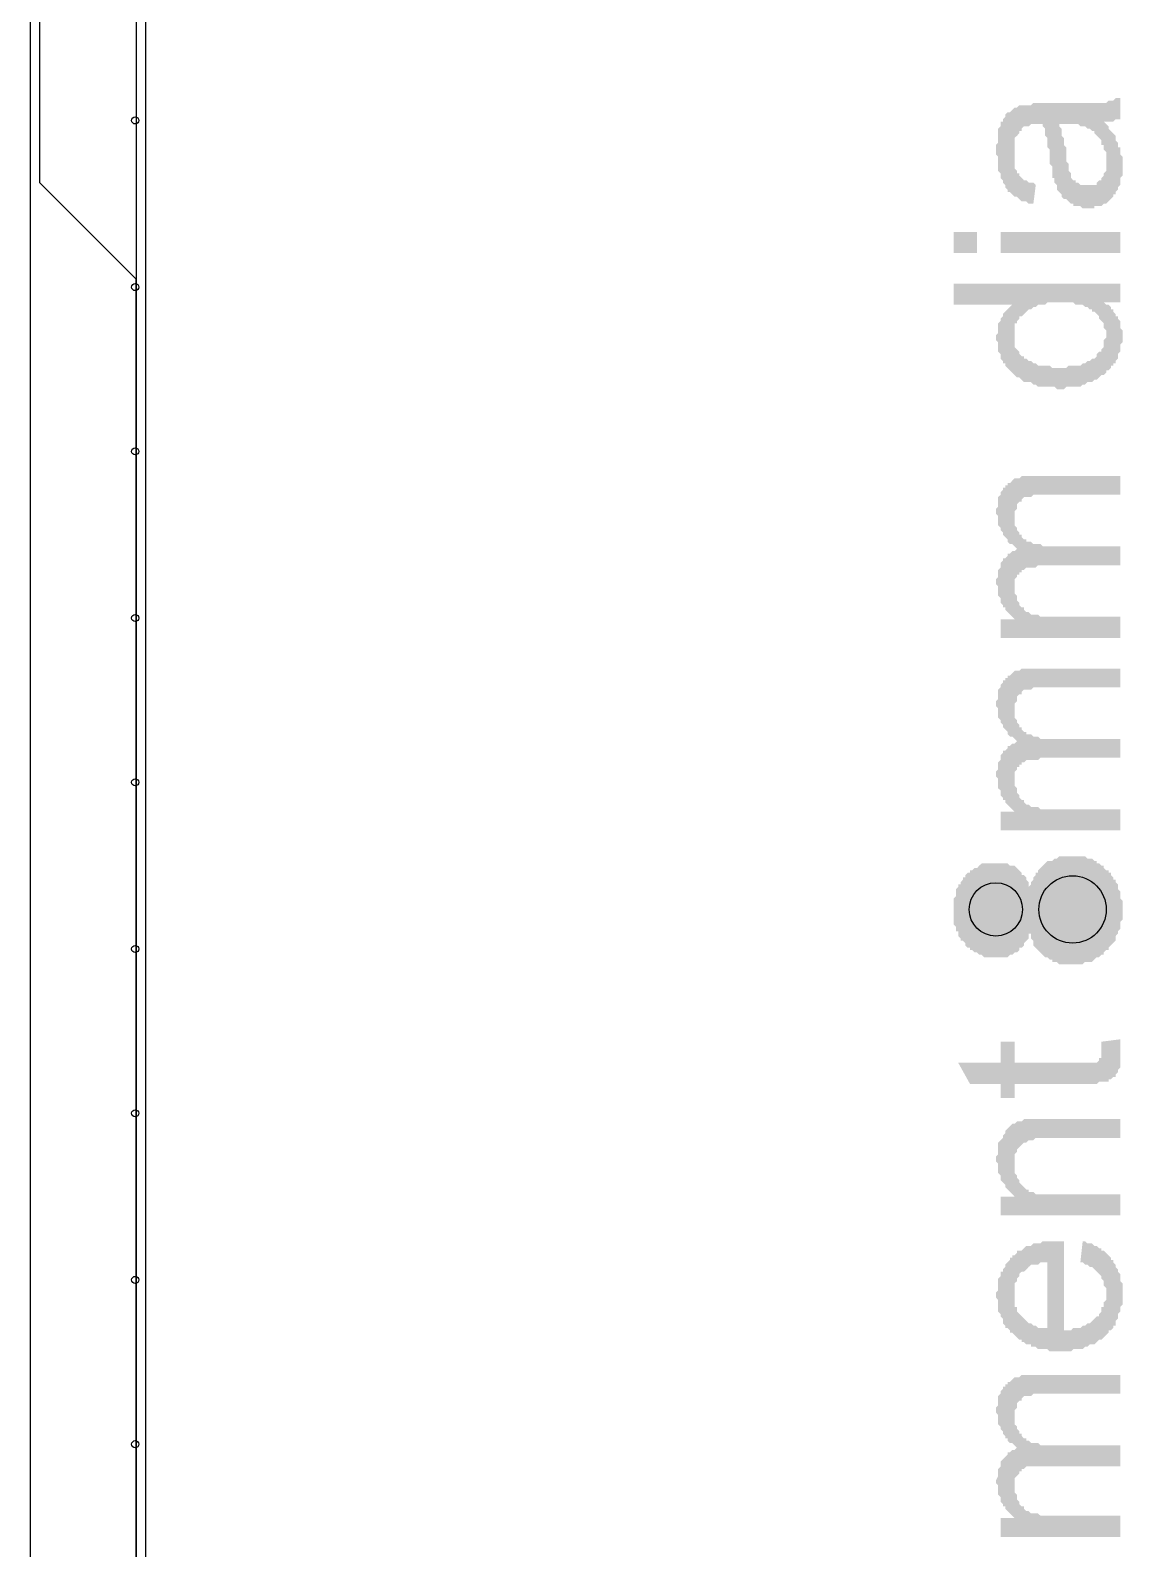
# Model space of a CAD drawing. Header units: millimetres. Extents: x 1427 to 15417, y 3138 to 22257.
# Drawn here: x 12480 to 14130, y 9796 to 12091 of the extents above; entities that cross this region are included whole.
import ezdxf

# ---------------------------------------------------------------- set-up
doc = ezdxf.new("R2010")
doc.units = ezdxf.units.MM
doc.layers.add('PDF_0', color=7, linetype='Continuous')

msp = doc.modelspace()

# ---------------------------------------------------------------- hatches: boundary and pattern name
at = {"layer": 'PDF_0', "transparency": 33554559}
h = msp.add_hatch(color=256, dxfattribs=at)
h.paths.add_polyline_path([(14101.2, 11952.8), (14104.8, 11949.3), (14108.3, 11945.7), (14108.3, 11942.2), (14111.9, 11938.6), (14115.4, 11935.1), (14115.4, 11935.1), (14119, 11931.5), (14119, 11928), (14119, 11924.4), (14122.5, 11920.9), (14122.5, 11917.4), (14122.5, 11917.4), (14122.5, 11913.8), (14126.1, 11913.8), (14126.1, 11910.3), (14126.1, 11906.7), (14126.1, 11903.2), (14129.6, 11899.6), (14129.6, 11896.1), (14129.6, 11892.5), (14129.6, 11889), (14129.6, 11885.4), (14129.6, 11881.9), (14129.6, 11874.8), (14129.6, 11871.2), (14126.1, 11867.7), (14126.1, 11864.1), (14126.1, 11860.6), (14126.1, 11860.6), (14126.1, 11857.1), (14122.5, 11853.5), (14122.5, 11850), (14119, 11846.4), (14119, 11842.9), (14115.4, 11842.9), (14115.4, 11839.3), (14115.4, 11839.3), (14111.9, 11835.8), (14108.3, 11832.2), (14108.3, 11832.2), (14104.8, 11828.7), (14101.2, 11828.7), (14097.7, 11825.1), (14094.1, 11825.1), (14090.6, 11825.1), (14087, 11825.1), (14087, 11821.6), (14083.5, 11821.6), (14079.9, 11821.6), (14076.4, 11821.6), (14072.9, 11821.6), (14069.3, 11821.6), (14065.8, 11825.1), (14062.2, 11825.1), (14058.7, 11825.1), (14055.1, 11825.1), (14055.1, 11828.7), (14051.6, 11828.7), (14048, 11832.2), (14048, 11832.2), (14044.5, 11835.8), (14040.9, 11835.8), (14037.4, 11839.3), (14037.4, 11842.9), (14033.8, 11846.4), (14033.8, 11846.4), (14030.3, 11850), (14030.3, 11853.5), (14030.3, 11857.1), (14026.7, 11860.6), (14026.7, 11864.1), (14026.7, 11867.7), (14023.2, 11867.7), (14023.2, 11871.2), (14023.2, 11874.8), (14023.2, 11878.3), (14023.2, 11881.9), (14023.2, 11885.4), (14019.6, 11889), (14019.6, 11892.5), (14019.6, 11899.6), (14019.6, 11903.2), (14019.6, 11906.7), (14019.6, 11910.3), (14016.1, 11913.8), (14016.1, 11917.4), (14016.1, 11920.9), (14016.1, 11924.4), (14016.1, 11928), (14012.6, 11931.5), (14012.6, 11935.1), (14012.6, 11938.6), (14012.6, 11942.2), (14012.6, 11942.2), (14009, 11945.7), (14009, 11949.3), (14009, 11949.3), (14005.5, 11949.3), (14001.9, 11949.3), (14001.9, 11949.3), (13998.4, 11949.3), (13994.8, 11949.3), (13991.3, 11949.3), (13987.7, 11945.7), (13984.2, 11945.7), (13980.6, 11945.7), (13977.1, 11942.2), (13977.1, 11942.2), (13977.1, 11938.6), (13973.5, 11938.6), (13973.5, 11935.1), (13970, 11931.5), (13970, 11931.5), (13966.4, 11928), (13966.4, 11924.4), (13966.4, 11920.9), (13966.4, 11917.4), (13966.4, 11913.8), (13966.4, 11910.3), (13966.4, 11906.7), (13966.4, 11899.6), (13966.4, 11896.1), (13966.4, 11892.5), (13966.4, 11889), (13966.4, 11885.4), (13966.4, 11881.9), (13970, 11878.3), (13970, 11878.3), (13970, 11874.8), (13973.5, 11874.8), (13973.5, 11871.2), (13977.1, 11867.7), (13977.1, 11867.7), (13980.6, 11864.1), (13984.2, 11864.1), (13987.7, 11860.6), (13991.3, 11860.6), (13994.8, 11860.6), (13998.4, 11857.1), (13998.4, 11857.1), (13994.8, 11828.7), (13991.3, 11828.7), (13987.7, 11828.7), (13984.2, 11832.2), (13980.6, 11832.2), (13977.1, 11832.2), (13973.5, 11835.8), (13973.5, 11835.8), (13970, 11839.3), (13966.4, 11839.3), (13962.9, 11842.9), (13962.9, 11842.9), (13959.3, 11846.4), (13955.8, 11846.4), (13955.8, 11850), (13952.3, 11853.5), (13952.3, 11857.1), (13948.7, 11860.6), (13948.7, 11864.1), (13945.2, 11867.7), (13945.2, 11867.7), (13945.2, 11871.2), (13945.2, 11874.8), (13941.6, 11878.3), (13941.6, 11881.9), (13941.6, 11885.4), (13941.6, 11889), (13941.6, 11892.5), (13941.6, 11896.1), (13941.6, 11899.6), (13938.1, 11903.2), (13938.1, 11906.7), (13938.1, 11910.3), (13938.1, 11910.3), (13938.1, 11913.8), (13938.1, 11917.4), (13941.6, 11920.9), (13941.6, 11924.4), (13941.6, 11928), (13941.6, 11931.5), (13941.6, 11935.1), (13941.6, 11938.6), (13941.6, 11942.2), (13945.2, 11945.7), (13945.2, 11945.7), (13945.2, 11945.7), (13945.2, 11952.8), (13948.7, 11952.8), (13948.7, 11956.4), (13952.3, 11959.9), (13952.3, 11963.5), (13955.8, 11967), (13959.3, 11967), (13959.3, 11967), (13962.9, 11970.6), (13962.9, 11970.6), (13966.4, 11974.1), (13970, 11974.1), (13973.5, 11977.6), (13977.1, 11977.6), (13980.6, 11977.6), (13980.6, 11977.6), (13984.2, 11977.6), (13987.7, 11977.6), (13991.3, 11977.6), (13994.8, 11981.2), (13998.4, 11981.2), (14001.9, 11981.2), (14009, 11981.2), (14009, 11981.2), (14048, 11981.2), (14055.1, 11981.2), (14058.7, 11981.2), (14065.8, 11981.2), (14069.3, 11981.2), (14072.9, 11981.2), (14076.4, 11981.2), (14079.9, 11981.2), (14083.5, 11981.2), (14087, 11981.2), (14090.6, 11981.2), (14094.1, 11981.2), (14097.7, 11981.2), (14097.7, 11981.2), (14101.2, 11981.2), (14101.2, 11981.2), (14101.2, 11981.2), (14104.8, 11981.2), (14108.3, 11984.7), (14111.9, 11984.7), (14115.4, 11984.7), (14119, 11988.3), (14122.5, 11988.3), (14126.1, 11988.3), (14126.1, 11956.4), (14122.5, 11956.4), (14119, 11956.4), (14115.4, 11952.8), (14111.9, 11952.8), (14108.3, 11952.8), (14104.8, 11952.8), (14101.2, 11952.8)], flags=0)
h.paths.add_polyline_path([(14033.8, 11949.3), (14033.8, 11945.7), (14037.4, 11942.2), (14037.4, 11942.2), (14037.4, 11938.6), (14037.4, 11935.1), (14037.4, 11931.5), (14040.9, 11928), (14040.9, 11924.4), (14040.9, 11920.9), (14040.9, 11917.4), (14044.5, 11913.8), (14044.5, 11910.3), (14044.5, 11906.7), (14044.5, 11903.2), (14044.5, 11899.6), (14044.5, 11892.5), (14048, 11889), (14048, 11885.4), (14048, 11881.9), (14048, 11878.3), (14051.6, 11874.8), (14051.6, 11874.8), (14051.6, 11871.2), (14051.6, 11867.7), (14055.1, 11864.1), (14058.7, 11864.1), (14058.7, 11860.6), (14062.2, 11860.6), (14065.8, 11857.1), (14069.3, 11857.1), (14069.3, 11857.1), (14072.9, 11857.1), (14076.4, 11857.1), (14079.9, 11857.1), (14083.5, 11857.1), (14087, 11857.1), (14090.6, 11857.1), (14090.6, 11860.6), (14094.1, 11864.1), (14097.7, 11864.1), (14097.7, 11867.7), (14101.2, 11871.2), (14101.2, 11871.2), (14101.2, 11874.8), (14104.8, 11878.3), (14104.8, 11881.9), (14104.8, 11885.4), (14104.8, 11889), (14104.8, 11892.5), (14104.8, 11896.1), (14104.8, 11899.6), (14104.8, 11903.2), (14104.8, 11906.7), (14101.2, 11910.3), (14101.2, 11913.8), (14101.2, 11917.4), (14097.7, 11917.4), (14097.7, 11920.9), (14097.7, 11924.4), (14094.1, 11928), (14094.1, 11928), (14090.6, 11931.5), (14087, 11935.1), (14087, 11938.6), (14083.5, 11938.6), (14079.9, 11942.2), (14076.4, 11942.2), (14076.4, 11942.2), (14072.9, 11945.7), (14069.3, 11945.7), (14069.3, 11945.7), (14065.8, 11945.7), (14062.2, 11949.3), (14058.7, 11949.3), (14055.1, 11949.3), (14048, 11949.3), (14044.5, 11949.3), (14044.5, 11949.3)], flags=0)
h = msp.add_hatch(color=256, dxfattribs=at)
h.paths.add_polyline_path([(14126.1, 11679.7), (14101.2, 11679.7), (14104.8, 11676.1), (14108.3, 11676.1), (14111.9, 11672.6), (14111.9, 11669), (14115.4, 11669), (14115.4, 11665.5), (14119, 11662), (14119, 11658.4), (14122.5, 11658.4), (14122.5, 11654.9), (14126.1, 11651.3), (14126.1, 11647.8), (14126.1, 11644.2), (14126.1, 11640.7), (14129.6, 11637.1), (14129.6, 11633.6), (14129.6, 11630), (14129.6, 11626.5), (14129.6, 11622.9), (14129.6, 11619.4), (14129.6, 11619.4), (14126.1, 11615.8), (14126.1, 11612.3), (14126.1, 11608.7), (14126.1, 11605.2), (14122.5, 11601.7), (14122.5, 11598.1), (14122.5, 11594.6), (14119, 11591), (14119, 11587.5), (14115.4, 11587.5), (14115.4, 11583.9), (14111.9, 11583.9), (14111.9, 11580.4), (14108.3, 11576.8), (14104.8, 11576.8), (14104.8, 11573.3), (14101.2, 11569.7), (14097.7, 11569.7), (14094.1, 11566.2), (14094.1, 11566.2), (14090.6, 11562.6), (14087, 11562.6), (14083.5, 11559.1), (14079.9, 11559.1), (14076.4, 11559.1), (14072.9, 11555.5), (14072.9, 11555.5), (14069.3, 11555.5), (14065.8, 11552), (14062.2, 11552), (14058.7, 11552), (14055.1, 11552), (14051.6, 11552), (14048, 11552), (14044.5, 11552), (14040.9, 11548.4), (14037.4, 11548.4), (14033.8, 11548.4), (14030.3, 11548.4), (14026.7, 11552), (14023.2, 11552), (14019.7, 11552), (14016.1, 11552), (14012.6, 11552), (14009, 11552), (14005.5, 11552), (14001.9, 11552), (13998.4, 11555.5), (13994.8, 11555.5), (13994.8, 11555.5), (13991.3, 11559.1), (13987.7, 11559.1), (13984.2, 11559.1), (13980.6, 11559.1), (13977.1, 11562.6), (13977.1, 11562.6), (13973.5, 11566.2), (13970, 11566.2), (13966.4, 11569.7), (13962.9, 11573.3), (13962.9, 11573.3), (13959.4, 11576.8), (13955.8, 11580.4), (13955.8, 11580.4), (13952.3, 11583.9), (13952.3, 11587.5), (13948.7, 11587.5), (13948.7, 11591), (13945.2, 11594.6), (13945.2, 11598.1), (13945.2, 11601.7), (13941.6, 11605.2), (13941.6, 11608.7), (13941.6, 11612.3), (13941.6, 11615.8), (13941.6, 11619.4), (13938.1, 11622.9), (13938.1, 11626.5), (13938.1, 11626.5), (13938.1, 11630), (13941.6, 11633.6), (13941.6, 11637.1), (13941.6, 11640.7), (13941.6, 11644.2), (13941.6, 11647.8), (13945.2, 11651.3), (13945.2, 11654.9), (13945.2, 11654.9), (13948.7, 11658.4), (13948.7, 11662), (13952.3, 11665.5), (13955.8, 11669), (13955.8, 11669), (13959.4, 11672.6), (13962.9, 11676.1), (13962.9, 11676.1), (13962.9, 11676.1), (13874.2, 11676.1), (13874.2, 11708.1), (14126.1, 11708.1)], flags=0)
h.paths.add_polyline_path([(14033.8, 11580.4), (14037.4, 11580.4), (14044.5, 11580.4), (14048, 11583.9), (14051.6, 11583.9), (14055.1, 11583.9), (14058.7, 11583.9), (14062.2, 11583.9), (14065.8, 11583.9), (14069.3, 11587.5), (14069.3, 11587.5), (14072.9, 11587.5), (14076.4, 11591), (14079.9, 11591), (14079.9, 11591), (14083.5, 11594.6), (14087, 11594.6), (14087, 11594.6), (14090.6, 11598.1), (14090.6, 11601.7), (14094.1, 11605.2), (14097.7, 11605.2), (14097.7, 11608.7), (14101.2, 11612.3), (14101.2, 11615.8), (14101.2, 11619.4), (14101.2, 11622.9), (14104.8, 11626.5), (14104.8, 11626.5), (14104.8, 11630), (14104.8, 11633.6), (14104.8, 11637.1), (14101.2, 11640.7), (14101.2, 11644.2), (14101.2, 11647.8), (14097.7, 11651.3), (14097.7, 11651.3), (14094.1, 11654.9), (14094.1, 11658.4), (14090.6, 11662), (14090.6, 11662), (14087, 11665.5), (14083.5, 11665.5), (14083.5, 11669), (14079.9, 11669), (14076.4, 11672.6), (14076.4, 11672.6), (14072.9, 11672.6), (14069.3, 11676.1), (14065.8, 11676.1), (14062.2, 11676.1), (14058.7, 11676.1), (14055.1, 11679.7), (14051.6, 11679.7), (14048, 11679.7), (14044.5, 11679.7), (14040.9, 11679.7), (14037.4, 11679.7), (14033.8, 11679.7), (14026.7, 11679.7), (14023.2, 11679.7), (14019.7, 11679.7), (14016.1, 11679.7), (14012.6, 11676.1), (14009, 11676.1), (14005.5, 11676.1), (14001.9, 11676.1), (13998.4, 11672.6), (13998.4, 11672.6), (13994.8, 11672.6), (13991.3, 11669), (13987.7, 11669), (13987.7, 11669), (13984.2, 11665.5), (13984.2, 11665.5), (13980.6, 11662), (13977.1, 11658.4), (13973.5, 11658.4), (13973.5, 11654.9), (13970, 11651.3), (13970, 11647.8), (13966.4, 11647.8), (13966.4, 11644.2), (13966.4, 11640.7), (13966.4, 11637.1), (13966.4, 11633.6), (13966.4, 11630), (13966.4, 11630), (13966.4, 11626.5), (13966.4, 11622.9), (13966.4, 11619.4), (13966.4, 11615.8), (13966.4, 11612.3), (13970, 11608.7), (13970, 11608.7), (13973.5, 11605.2), (13973.5, 11601.7), (13977.1, 11598.1), (13980.6, 11598.1), (13980.6, 11594.6), (13984.2, 11594.6), (13987.7, 11591), (13987.7, 11591), (13991.3, 11591), (13994.8, 11587.5), (13998.4, 11587.5), (13998.4, 11587.5), (14001.9, 11583.9), (14005.5, 11583.9), (14009, 11583.9), (14012.6, 11583.9), (14016.1, 11583.9), (14019.7, 11583.9), (14023.2, 11580.4), (14030.3, 11580.4), (14033.8, 11580.4), (14033.8, 11580.4)], flags=0)
for points in [[(14126.1, 11172.4), (13945.2, 11172.4), (13945.2, 11200.8), (13970, 11200.8), (13966.4, 11200.8), (13962.9, 11204.4), (13959.4, 11207.9), (13959.4, 11207.9), (13955.8, 11211.5), (13952.3, 11215), (13952.3, 11218.6), (13948.7, 11218.6), (13948.7, 11222.1), (13948.7, 11222.1), (13945.2, 11225.6), (13945.2, 11229.2), (13945.2, 11232.7), (13941.6, 11236.3), (13941.6, 11239.8), (13941.6, 11243.4), (13941.6, 11246.9), (13941.6, 11250.5), (13938.1, 11254), (13938.1, 11254), (13938.1, 11261.1), (13941.6, 11264.7), (13941.6, 11268.2), (13941.6, 11271.8), (13941.6, 11275.3), (13941.6, 11275.3), (13945.2, 11278.9), (13945.2, 11282.4), (13945.2, 11285.9), (13948.7, 11289.5), (13948.7, 11289.5), (13948.7, 11293), (13952.3, 11293), (13955.8, 11296.6), (13955.8, 11300.1), (13959.4, 11300.1), (13962.9, 11303.7), (13966.4, 11303.7), (13970, 11307.2), (13970, 11307.2), (13970, 11307.2), (13966.4, 11310.8), (13962.9, 11314.3), (13959.4, 11314.3), (13955.8, 11317.9), (13955.8, 11321.4), (13952.3, 11325), (13952.3, 11325), (13948.7, 11328.5), (13948.7, 11332.1), (13945.2, 11335.6), (13945.2, 11335.6), (13945.2, 11339.2), (13941.6, 11342.7), (13941.6, 11346.2), (13941.6, 11349.8), (13941.6, 11353.3), (13941.6, 11356.9), (13938.1, 11360.4), (13938.1, 11364), (13938.1, 11364), (13938.1, 11367.5), (13941.6, 11371.1), (13941.6, 11374.6), (13941.6, 11378.2), (13941.6, 11381.7), (13941.6, 11385.3), (13945.2, 11388.8), (13945.2, 11388.8), (13945.2, 11392.4), (13948.7, 11395.9), (13948.7, 11399.5), (13952.3, 11399.5), (13952.3, 11403), (13955.8, 11403), (13955.8, 11406.5), (13959.4, 11406.5), (13962.9, 11410.1), (13962.9, 11410.1), (13966.4, 11413.6), (13970, 11413.6), (13973.5, 11413.6), (13977.1, 11417.2), (13980.6, 11417.2), (13984.2, 11417.2), (13987.7, 11417.2), (13991.3, 11417.2), (13994.8, 11417.2), (13998.4, 11417.2), (14001.9, 11417.2), (14126.1, 11417.2), (14126.1, 11388.8), (14009, 11388.8), (14005.5, 11388.8), (14001.9, 11388.8), (13998.4, 11388.8), (13994.8, 11388.8), (13991.3, 11385.3), (13987.7, 11385.3), (13984.2, 11385.3), (13984.2, 11385.3), (13980.6, 11385.3), (13977.1, 11381.7), (13977.1, 11378.2), (13973.5, 11378.2), (13970, 11374.6), (13970, 11374.6), (13970, 11371.1), (13970, 11367.5), (13966.4, 11364), (13966.4, 11360.4), (13966.4, 11356.9), (13966.4, 11356.9), (13966.4, 11353.3), (13966.4, 11349.8), (13966.4, 11346.2), (13966.4, 11342.7), (13970, 11339.2), (13970, 11335.6), (13973.5, 11332.1), (13973.5, 11328.5), (13977.1, 11328.5), (13977.1, 11325), (13977.1, 11325), (13980.6, 11321.4), (13984.2, 11321.4), (13984.2, 11317.9), (13987.7, 11317.9), (13991.3, 11317.9), (13994.8, 11314.3), (13998.4, 11314.3), (14001.9, 11314.3), (14005.5, 11314.3), (14009, 11310.8), (14012.6, 11310.8), (14016.1, 11310.8), (14019.7, 11310.8), (14126.1, 11310.8), (14126.1, 11282.4), (14005.5, 11282.4), (14001.9, 11282.4), (13998.4, 11278.9), (13994.8, 11278.9), (13991.3, 11278.9), (13987.7, 11278.9), (13984.2, 11278.9), (13980.6, 11275.3), (13980.6, 11275.3), (13977.1, 11275.3), (13977.1, 11271.8), (13973.5, 11271.8), (13973.5, 11268.2), (13970, 11268.2), (13970, 11264.7), (13966.4, 11261.1), (13966.4, 11257.6), (13966.4, 11254), (13966.4, 11250.5), (13966.4, 11250.5), (13966.4, 11246.9), (13966.4, 11243.4), (13966.4, 11239.8), (13970, 11236.3), (13970, 11232.7), (13970, 11229.2), (13973.5, 11225.6), (13973.5, 11225.6), (13973.5, 11222.1), (13977.1, 11218.6), (13980.6, 11218.6), (13980.6, 11215), (13984.2, 11211.5), (13987.7, 11211.5), (13991.3, 11207.9), (13991.3, 11207.9), (13994.8, 11207.9), (13998.4, 11207.9), (14001.9, 11207.9), (14005.5, 11204.4), (14009, 11204.4), (14009, 11204.4), (14012.6, 11204.4), (14019.7, 11204.4), (14023.2, 11204.4), (14026.7, 11204.4), (14030.3, 11204.4), (14030.3, 11204.4), (14126.1, 11204.4)], [(14126.1, 10881.6), (13945.2, 10881.6), (13945.2, 10909.9), (13970, 10909.9), (13966.4, 10909.9), (13962.9, 10913.5), (13959.4, 10917), (13959.4, 10917), (13955.8, 10920.6), (13952.3, 10924.1), (13952.3, 10927.7), (13948.7, 10927.7), (13948.7, 10931.2), (13948.7, 10931.2), (13945.2, 10934.8), (13945.2, 10938.3), (13945.2, 10941.9), (13941.6, 10945.4), (13941.6, 10949), (13941.6, 10952.5), (13941.6, 10956.1), (13941.6, 10959.6), (13938.1, 10963.2), (13938.1, 10963.2), (13938.1, 10970.2), (13941.6, 10973.8), (13941.6, 10977.3), (13941.6, 10980.9), (13941.6, 10984.4), (13941.6, 10984.4), (13945.2, 10988), (13945.2, 10991.5), (13945.2, 10995.1), (13948.7, 10998.6), (13948.7, 10998.6), (13948.7, 11002.2), (13952.3, 11002.2), (13955.8, 11005.7), (13955.8, 11009.3), (13959.4, 11009.3), (13962.9, 11012.8), (13966.4, 11012.8), (13970, 11016.4), (13970, 11016.4), (13970, 11016.4), (13966.4, 11019.9), (13962.9, 11023.5), (13959.4, 11023.5), (13955.8, 11027), (13955.8, 11030.5), (13952.3, 11034.1), (13952.3, 11034.1), (13948.7, 11037.6), (13948.7, 11041.2), (13945.2, 11044.7), (13945.2, 11044.7), (13945.2, 11048.3), (13941.6, 11051.8), (13941.6, 11055.4), (13941.6, 11058.9), (13941.6, 11062.5), (13941.6, 11066), (13938.1, 11069.6), (13938.1, 11073.1), (13938.1, 11073.1), (13938.1, 11076.7), (13941.6, 11080.2), (13941.6, 11083.8), (13941.6, 11087.3), (13941.6, 11090.8), (13941.6, 11094.4), (13945.2, 11097.9), (13945.2, 11097.9), (13945.2, 11101.5), (13948.7, 11105), (13948.7, 11108.6), (13952.3, 11108.6), (13952.3, 11112.1), (13955.8, 11112.1), (13955.8, 11115.7), (13959.4, 11115.7), (13962.9, 11119.2), (13962.9, 11119.2), (13966.4, 11122.8), (13970, 11122.8), (13973.5, 11122.8), (13977.1, 11126.3), (13980.6, 11126.3), (13984.2, 11126.3), (13987.7, 11126.3), (13991.3, 11126.3), (13994.8, 11126.3), (13998.4, 11126.3), (14001.9, 11126.3), (14126.1, 11126.3), (14126.1, 11097.9), (14009, 11097.9), (14005.5, 11097.9), (14001.9, 11097.9), (13998.4, 11097.9), (13994.8, 11097.9), (13991.3, 11094.4), (13987.7, 11094.4), (13984.2, 11094.4), (13984.2, 11094.4), (13980.6, 11094.4), (13977.1, 11090.8), (13977.1, 11087.3), (13973.5, 11087.3), (13970, 11083.8), (13970, 11083.8), (13970, 11080.2), (13970, 11076.7), (13966.4, 11073.1), (13966.4, 11069.6), (13966.4, 11066), (13966.4, 11066), (13966.4, 11062.5), (13966.4, 11058.9), (13966.4, 11055.4), (13966.4, 11051.8), (13970, 11048.3), (13970, 11044.7), (13973.5, 11041.2), (13973.5, 11037.6), (13977.1, 11037.6), (13977.1, 11034.1), (13977.1, 11034.1), (13980.6, 11030.5), (13984.2, 11030.5), (13984.2, 11027), (13987.7, 11027), (13991.3, 11027), (13994.8, 11023.5), (13998.4, 11023.5), (14001.9, 11023.5), (14005.5, 11019.9), (14009, 11019.9), (14012.6, 11019.9), (14016.1, 11019.9), (14019.7, 11019.9), (14126.1, 11019.9), (14126.1, 10991.5), (14005.5, 10991.5), (14001.9, 10988), (13998.4, 10988), (13994.8, 10988), (13991.3, 10988), (13987.7, 10988), (13984.2, 10988), (13980.6, 10984.4), (13980.6, 10984.4), (13977.1, 10984.4), (13977.1, 10980.9), (13973.5, 10980.9), (13973.5, 10977.3), (13970, 10977.3), (13970, 10973.8), (13966.4, 10970.2), (13966.4, 10966.7), (13966.4, 10963.2), (13966.4, 10959.6), (13966.4, 10956.1), (13966.4, 10952.5), (13966.4, 10952.5), (13966.4, 10949), (13970, 10945.4), (13970, 10941.9), (13970, 10938.3), (13973.5, 10934.8), (13973.5, 10934.8), (13973.5, 10931.2), (13977.1, 10927.7), (13980.6, 10927.7), (13980.6, 10924.1), (13984.2, 10920.6), (13987.7, 10920.6), (13991.3, 10917), (13991.3, 10917), (13994.8, 10917), (13998.4, 10917), (14001.9, 10917), (14005.5, 10913.5), (14009, 10913.5), (14009, 10913.5), (14012.6, 10913.5), (14019.7, 10913.5), (14023.2, 10913.5), (14026.7, 10913.5), (14030.3, 10913.5), (14030.3, 10913.5), (14126.1, 10913.5)], [(13987.7, 10725.5), (13987.7, 10721.9), (13987.7, 10718.4), (13984.2, 10714.9), (13984.2, 10714.9), (13980.6, 10711.3), (13980.6, 10707.8), (13977.1, 10704.2), (13973.5, 10704.2), (13973.5, 10700.7), (13970, 10697.1), (13970, 10697.1), (13966.4, 10697.1), (13962.9, 10693.6), (13959.3, 10693.6), (13959.3, 10693.6), (13955.8, 10690), (13952.3, 10690), (13948.7, 10690), (13945.2, 10690), (13941.6, 10690), (13938.1, 10690), (13934.5, 10690), (13931, 10690), (13927.4, 10690), (13923.9, 10690), (13920.3, 10690), (13916.8, 10693.6), (13913.2, 10693.6), (13913.2, 10693.6), (13909.7, 10697.1), (13906.1, 10697.1), (13902.6, 10700.7), (13899, 10700.7), (13899, 10704.2), (13895.5, 10704.2), (13892, 10707.8), (13892, 10707.8), (13892, 10711.3), (13888.4, 10714.9), (13884.9, 10714.9), (13884.9, 10718.4), (13881.3, 10721.9), (13881.3, 10725.5), (13881.3, 10729), (13877.8, 10729), (13877.8, 10732.6), (13877.8, 10736.1), (13874.2, 10739.7), (13874.2, 10743.2), (13874.2, 10746.8), (13874.2, 10750.3), (13874.2, 10753.9), (13874.2, 10757.4), (13874.2, 10761), (13874.2, 10764.5), (13874.2, 10768.1), (13874.2, 10771.6), (13874.2, 10775.2), (13874.2, 10778.7), (13877.8, 10782.2), (13877.8, 10785.8), (13877.8, 10789.3), (13877.8, 10792.9), (13881.3, 10796.4), (13881.3, 10800), (13884.9, 10800), (13884.9, 10803.5), (13888.4, 10807.1), (13888.4, 10810.6), (13892, 10810.6), (13892, 10814.2), (13895.5, 10817.7), (13899, 10817.7), (13899, 10821.3), (13902.6, 10821.3), (13906.1, 10824.8), (13909.7, 10824.8), (13913.2, 10828.4), (13913.2, 10828.4), (13916.8, 10831.9), (13920.3, 10831.9), (13923.9, 10831.9), (13927.4, 10831.9), (13931, 10831.9), (13934.5, 10831.9), (13938.1, 10831.9), (13938.1, 10831.9), (13941.6, 10831.9), (13945.2, 10831.9), (13948.7, 10831.9), (13952.3, 10831.9), (13955.8, 10831.9), (13959.3, 10828.4), (13962.9, 10828.4), (13966.4, 10828.4), (13970, 10824.8), (13970, 10824.8), (13973.5, 10821.3), (13973.5, 10821.3), (13977.1, 10817.7), (13977.1, 10814.2), (13980.6, 10814.2), (13984.2, 10810.6), (13984.2, 10807.1), (13987.7, 10803.5), (13987.7, 10800), (13987.7, 10796.4), (13987.7, 10796.4), (13991.3, 10800), (13991.3, 10803.5), (13994.8, 10807.1), (13994.8, 10810.6), (13998.4, 10814.2), (13998.4, 10817.7), (14001.9, 10817.7), (14001.9, 10821.3), (14005.5, 10824.8), (14005.5, 10824.8), (14009, 10828.4), (14012.6, 10831.9), (14012.6, 10831.9), (14016.1, 10835.5), (14019.6, 10835.5), (14023.2, 10835.5), (14026.7, 10839), (14026.7, 10839), (14030.3, 10839), (14033.8, 10842.5), (14037.4, 10842.5), (14040.9, 10842.5), (14044.5, 10842.5), (14048, 10842.5), (14051.6, 10842.5), (14055.1, 10842.5), (14058.7, 10842.5), (14062.2, 10842.5), (14062.2, 10842.5), (14065.8, 10842.5), (14069.3, 10842.5), (14072.9, 10842.5), (14076.4, 10839), (14079.9, 10839), (14083.5, 10839), (14087, 10835.5), (14090.6, 10835.5), (14090.6, 10831.9), (14094.1, 10831.9), (14097.7, 10828.4), (14101.2, 10828.4), (14101.2, 10824.8), (14104.8, 10821.3), (14108.3, 10821.3), (14108.3, 10817.7), (14111.9, 10817.7), (14111.9, 10814.2), (14115.4, 10810.6), (14115.4, 10807.1), (14119, 10807.1), (14119, 10803.5), (14122.5, 10800), (14122.5, 10796.4), (14122.5, 10792.9), (14126.1, 10789.3), (14126.1, 10785.8), (14126.1, 10782.2), (14126.1, 10778.7), (14129.6, 10775.2), (14129.6, 10771.6), (14129.6, 10768.1), (14129.6, 10764.5), (14129.6, 10761), (14129.6, 10761), (14129.6, 10757.4), (14129.6, 10753.9), (14129.6, 10750.3), (14129.6, 10746.8), (14126.1, 10743.2), (14126.1, 10739.7), (14126.1, 10736.1), (14126.1, 10732.6), (14122.5, 10729), (14122.5, 10725.5), (14122.5, 10725.5), (14119, 10721.9), (14119, 10718.4), (14119, 10714.9), (14115.4, 10711.3), (14115.4, 10711.3), (14111.9, 10707.8), (14108.3, 10704.2), (14108.3, 10700.7), (14108.3, 10700.7), (14104.8, 10700.7), (14101.2, 10697.1), (14101.2, 10693.6), (14097.7, 10693.6), (14094.1, 10690), (14090.6, 10690), (14087, 10686.5), (14087, 10686.5), (14083.5, 10682.9), (14079.9, 10682.9), (14076.4, 10682.9), (14072.9, 10682.9), (14069.3, 10679.4), (14065.8, 10679.4), (14062.2, 10679.4), (14058.7, 10679.4), (14055.1, 10679.4), (14051.6, 10679.4), (14048, 10679.4), (14044.5, 10679.4), (14040.9, 10679.4), (14037.4, 10679.4), (14033.8, 10679.4), (14030.3, 10682.9), (14026.7, 10682.9), (14023.2, 10682.9), (14023.2, 10686.5), (14019.6, 10686.5), (14016.1, 10690), (14012.6, 10690), (14012.6, 10690), (14009, 10693.6), (14005.5, 10697.1), (14005.5, 10697.1), (14001.9, 10700.7), (13998.4, 10704.2), (13998.4, 10704.2), (13994.8, 10707.8), (13994.8, 10711.3), (13994.8, 10714.9), (13991.3, 10718.4), (13991.3, 10721.9), (13991.3, 10725.5), (13987.7, 10725.5)], [(14097.7, 10562.3), (14126.1, 10565.9), (14126.1, 10562.3), (14126.1, 10558.8), (14126.1, 10555.2), (14126.1, 10551.7), (14126.1, 10548.1), (14126.1, 10544.6), (14126.1, 10541), (14126.1, 10537.5), (14126.1, 10533.9), (14126.1, 10530.4), (14126.1, 10526.9), (14126.1, 10523.3), (14122.5, 10519.8), (14122.5, 10519.8), (14122.5, 10516.2), (14119, 10512.7), (14119, 10509.1), (14115.4, 10509.1), (14111.9, 10505.6), (14108.3, 10505.6), (14108.3, 10502), (14104.8, 10502), (14104.8, 10502), (14101.2, 10502), (14097.7, 10502), (14094.1, 10502), (14090.6, 10498.5), (14087, 10498.5), (14083.5, 10498.5), (14079.9, 10498.5), (14072.9, 10498.5), (14072.9, 10498.5), (13966.4, 10498.5), (13966.4, 10477.2), (13945.2, 10477.2), (13945.2, 10498.5), (13899, 10498.5), (13881.3, 10530.4), (13945.2, 10530.4), (13945.2, 10562.3), (13966.4, 10562.3), (13966.4, 10530.4), (14072.9, 10530.4), (14079.9, 10530.4), (14083.5, 10530.4), (14087, 10530.4), (14087, 10530.4), (14090.6, 10530.4), (14094.1, 10533.9), (14094.1, 10537.5), (14097.7, 10537.5), (14097.7, 10541), (14097.7, 10544.6), (14097.7, 10548.1), (14097.7, 10548.1), (14097.7, 10551.7), (14097.7, 10555.2), (14097.7, 10558.8), (14097.7, 10562.3)], [(14126.1, 10299.8), (13945.2, 10299.8), (13945.2, 10328.2), (13970, 10328.2), (13966.4, 10328.2), (13962.9, 10331.8), (13962.9, 10331.8), (13959.4, 10335.3), (13955.8, 10338.9), (13955.8, 10338.9), (13952.3, 10342.4), (13952.3, 10345.9), (13948.7, 10349.5), (13948.7, 10349.5), (13945.2, 10353), (13945.2, 10356.6), (13945.2, 10360.1), (13941.6, 10363.7), (13941.6, 10367.2), (13941.6, 10370.8), (13941.6, 10374.3), (13941.6, 10377.9), (13938.1, 10381.4), (13938.1, 10385), (13938.1, 10385), (13938.1, 10388.5), (13941.6, 10392.1), (13941.6, 10395.6), (13941.6, 10399.2), (13941.6, 10402.7), (13941.6, 10406.2), (13941.6, 10409.8), (13945.2, 10413.3), (13945.2, 10413.3), (13948.7, 10416.9), (13948.7, 10420.4), (13952.3, 10424), (13952.3, 10427.5), (13955.8, 10431.1), (13955.8, 10431.1), (13959.4, 10434.6), (13959.4, 10434.6), (13962.9, 10438.2), (13966.4, 10438.2), (13970, 10441.7), (13973.5, 10441.7), (13977.1, 10441.7), (13980.6, 10445.3), (13984.2, 10445.3), (13984.2, 10445.3), (13984.2, 10445.3), (13987.7, 10445.3), (13991.3, 10445.3), (13994.8, 10445.3), (13998.4, 10445.3), (14001.9, 10445.3), (14005.5, 10445.3), (14009, 10445.3), (14012.6, 10445.3), (14126.1, 10445.3), (14126.1, 10416.9), (14016.1, 10416.9), (14009, 10416.9), (14005.5, 10416.9), (14001.9, 10416.9), (13998.4, 10416.9), (13994.8, 10413.3), (13991.3, 10413.3), (13991.3, 10413.3), (13987.7, 10413.3), (13987.7, 10413.3), (13984.2, 10409.8), (13980.6, 10409.8), (13977.1, 10406.2), (13977.1, 10406.2), (13973.5, 10402.7), (13970, 10399.2), (13970, 10395.6), (13970, 10395.6), (13966.4, 10392.1), (13966.4, 10388.5), (13966.4, 10385), (13966.4, 10381.4), (13966.4, 10377.9), (13966.4, 10374.3), (13966.4, 10370.8), (13966.4, 10367.2), (13966.4, 10363.7), (13970, 10360.1), (13970, 10356.6), (13970, 10356.6), (13973.5, 10353), (13973.5, 10349.5), (13977.1, 10345.9), (13977.1, 10345.9), (13980.6, 10342.4), (13980.6, 10342.4), (13984.2, 10338.9), (13987.7, 10338.9), (13987.7, 10335.3), (13991.3, 10335.3), (13994.8, 10335.3), (13998.4, 10331.8), (14001.9, 10331.8), (14005.5, 10331.8), (14009, 10331.8), (14012.6, 10331.8), (14016.1, 10331.8), (14019.7, 10331.8), (14026.7, 10331.8), (14126.1, 10331.8)], [(14126.1, 9813.9), (13945.2, 9813.9), (13945.2, 9842.2), (13970, 9842.2), (13966.4, 9842.2), (13962.9, 9845.8), (13959.4, 9849.3), (13959.4, 9849.3), (13955.8, 9852.9), (13952.3, 9856.4), (13952.3, 9860), (13948.7, 9860), (13948.7, 9863.5), (13948.7, 9863.5), (13945.2, 9867.1), (13945.2, 9870.6), (13945.2, 9874.2), (13941.6, 9877.7), (13941.6, 9881.3), (13941.6, 9884.8), (13941.6, 9888.4), (13941.6, 9891.9), (13938.1, 9895.5), (13938.1, 9895.5), (13938.1, 9899), (13941.6, 9906.1), (13941.6, 9909.6), (13941.6, 9913.2), (13941.6, 9916.7), (13941.6, 9916.7), (13945.2, 9920.3), (13945.2, 9923.8), (13945.2, 9927.4), (13948.7, 9930.9), (13948.7, 9930.9), (13948.7, 9930.9), (13952.3, 9934.5), (13955.8, 9938), (13955.8, 9941.6), (13959.4, 9941.6), (13962.9, 9945.1), (13966.4, 9945.1), (13970, 9948.7), (13970, 9948.7), (13970, 9948.7), (13966.4, 9952.2), (13962.9, 9955.8), (13959.4, 9955.8), (13955.8, 9959.3), (13955.8, 9962.8), (13952.3, 9962.8), (13952.3, 9966.4), (13948.7, 9969.9), (13948.7, 9973.5), (13945.2, 9977), (13945.2, 9977), (13945.2, 9980.6), (13941.6, 9984.1), (13941.6, 9987.7), (13941.6, 9991.2), (13941.6, 9994.8), (13941.6, 9998.3), (13938.1, 10001.9), (13938.1, 10005.4), (13938.1, 10005.4), (13938.1, 10009), (13941.6, 10012.5), (13941.6, 10016.1), (13941.6, 10019.6), (13941.6, 10023.1), (13941.6, 10026.7), (13945.2, 10030.2), (13945.2, 10030.2), (13945.2, 10033.8), (13948.7, 10037.3), (13948.7, 10040.9), (13952.3, 10040.9), (13952.3, 10044.4), (13955.8, 10044.4), (13955.8, 10048), (13959.4, 10048), (13962.9, 10051.5), (13962.9, 10051.5), (13966.4, 10055.1), (13970, 10055.1), (13973.5, 10055.1), (13977.1, 10058.6), (13980.6, 10058.6), (13984.2, 10058.6), (13987.7, 10058.6), (13991.3, 10058.6), (13994.8, 10058.6), (13998.4, 10058.6), (14001.9, 10058.6), (14126.1, 10058.6), (14126.1, 10030.2), (14009, 10030.2), (14005.5, 10030.2), (14001.9, 10030.2), (13998.4, 10030.2), (13994.8, 10030.2), (13991.3, 10026.7), (13987.7, 10026.7), (13984.2, 10026.7), (13984.2, 10026.7), (13980.6, 10026.7), (13977.1, 10023.1), (13977.1, 10019.6), (13973.5, 10019.6), (13970, 10016.1), (13970, 10016.1), (13970, 10012.5), (13970, 10009), (13966.4, 10005.4), (13966.4, 10001.9), (13966.4, 9998.3), (13966.4, 9998.3), (13966.4, 9994.8), (13966.4, 9991.2), (13966.4, 9987.7), (13966.4, 9984.1), (13970, 9980.6), (13970, 9977), (13973.5, 9973.5), (13973.5, 9969.9), (13977.1, 9969.9), (13977.1, 9966.4), (13977.1, 9966.4), (13980.6, 9962.8), (13984.2, 9962.8), (13984.2, 9959.3), (13987.7, 9959.3), (13991.3, 9955.8), (13994.8, 9955.8), (13998.4, 9955.8), (14001.9, 9955.8), (14005.5, 9952.2), (14009, 9952.2), (14012.6, 9952.2), (14016.1, 9952.2), (14019.7, 9952.2), (14126.1, 9952.2), (14126.1, 9920.3), (14005.5, 9920.3), (14001.9, 9920.3), (13998.4, 9920.3), (13994.8, 9920.3), (13991.3, 9920.3), (13987.7, 9920.3), (13984.2, 9920.3), (13980.6, 9916.7), (13980.6, 9916.7), (13977.1, 9916.7), (13977.1, 9913.2), (13973.5, 9913.2), (13973.5, 9909.6), (13970, 9906.1), (13970, 9906.1), (13966.4, 9902.5), (13966.4, 9899), (13966.4, 9895.5), (13966.4, 9891.9), (13966.4, 9888.4), (13966.4, 9884.8), (13966.4, 9881.3), (13966.4, 9881.3), (13970, 9877.7), (13970, 9874.2), (13970, 9870.6), (13973.5, 9867.1), (13973.5, 9867.1), (13973.5, 9863.5), (13977.1, 9860), (13980.6, 9860), (13980.6, 9856.4), (13984.2, 9852.9), (13987.7, 9852.9), (13991.3, 9849.3), (13991.3, 9849.3), (13994.8, 9849.3), (13998.4, 9849.3), (14001.9, 9849.3), (14005.5, 9845.8), (14009, 9845.8), (14009, 9845.8), (14012.6, 9845.8), (14019.7, 9845.8), (14023.2, 9845.8), (14026.7, 9845.8), (14030.3, 9845.8), (14030.3, 9845.8), (14126.1, 9845.8)]]:
    msp.add_hatch(color=256, dxfattribs=at).paths.add_polyline_path(points)
h = msp.add_hatch(color=256, dxfattribs=at)
h.paths.add_polyline_path([(14065.8, 10228.9), (14069.3, 10260.8), (14072.9, 10260.8), (14076.4, 10257.3), (14079.9, 10257.3), (14083.5, 10257.3), (14087, 10253.7), (14090.6, 10253.7), (14094.1, 10250.2), (14097.7, 10250.2), (14097.7, 10246.6), (14101.2, 10246.6), (14104.8, 10243.1), (14104.8, 10243.1), (14108.3, 10239.5), (14111.9, 10236), (14111.9, 10232.4), (14111.9, 10232.4), (14115.4, 10232.4), (14115.4, 10228.9), (14119, 10225.3), (14119, 10221.8), (14122.5, 10218.2), (14122.5, 10218.2), (14122.5, 10214.7), (14126.1, 10211.2), (14126.1, 10207.6), (14126.1, 10204.1), (14126.1, 10200.5), (14129.6, 10197), (14129.6, 10193.4), (14129.6, 10189.9), (14129.6, 10186.3), (14129.6, 10182.8), (14129.6, 10182.8), (14129.6, 10179.2), (14129.6, 10172.1), (14129.6, 10168.6), (14129.6, 10165), (14126.1, 10161.5), (14126.1, 10157.9), (14126.1, 10157.9), (14126.1, 10154.4), (14122.5, 10150.9), (14122.5, 10147.3), (14122.5, 10143.8), (14119, 10140.2), (14119, 10136.7), (14119, 10133.1), (14115.4, 10133.1), (14115.4, 10129.6), (14111.9, 10126), (14108.3, 10126), (14108.3, 10122.5), (14104.8, 10118.9), (14104.8, 10118.9), (14101.2, 10115.4), (14101.2, 10115.4), (14097.7, 10111.8), (14094.1, 10111.8), (14090.6, 10108.3), (14090.6, 10108.3), (14087, 10104.7), (14083.5, 10104.7), (14079.9, 10104.7), (14076.4, 10101.2), (14076.4, 10101.2), (14072.9, 10101.2), (14069.3, 10097.6), (14065.8, 10097.6), (14062.2, 10097.6), (14058.7, 10097.6), (14055.1, 10097.6), (14051.6, 10094.1), (14048, 10094.1), (14044.5, 10094.1), (14037.4, 10094.1), (14037.4, 10094.1), (14030.3, 10094.1), (14026.7, 10094.1), (14023.2, 10094.1), (14019.6, 10094.1), (14016.1, 10097.6), (14012.6, 10097.6), (14009, 10097.6), (14005.5, 10097.6), (14001.9, 10097.6), (13998.4, 10101.2), (13994.8, 10101.2), (13991.3, 10101.2), (13991.3, 10104.7), (13987.7, 10104.7), (13984.2, 10104.7), (13980.6, 10108.3), (13977.1, 10108.3), (13977.1, 10111.8), (13973.5, 10111.8), (13970, 10115.4), (13970, 10115.4), (13966.4, 10118.9), (13966.4, 10118.9), (13962.9, 10122.5), (13959.3, 10122.5), (13959.3, 10126), (13955.8, 10129.6), (13952.3, 10129.6), (13952.3, 10133.1), (13948.7, 10136.7), (13948.7, 10140.2), (13948.7, 10143.8), (13945.2, 10147.3), (13945.2, 10147.3), (13945.2, 10150.9), (13941.6, 10154.4), (13941.6, 10157.9), (13941.6, 10161.5), (13941.6, 10165), (13941.6, 10168.6), (13941.6, 10172.1), (13938.1, 10175.7), (13938.1, 10179.2), (13938.1, 10179.2), (13938.1, 10182.8), (13941.6, 10186.3), (13941.6, 10189.9), (13941.6, 10193.4), (13941.6, 10197), (13941.6, 10200.5), (13941.6, 10204.1), (13945.2, 10207.6), (13945.2, 10211.2), (13945.2, 10214.7), (13948.7, 10214.7), (13948.7, 10218.2), (13952.3, 10221.8), (13952.3, 10225.3), (13955.8, 10228.9), (13955.8, 10228.9), (13959.3, 10232.4), (13959.3, 10236), (13962.9, 10236), (13962.9, 10239.5), (13966.4, 10239.5), (13970, 10243.1), (13970, 10246.6), (13973.5, 10246.6), (13977.1, 10246.6), (13980.6, 10250.2), (13980.6, 10250.2), (13984.2, 10253.7), (13987.7, 10253.7), (13991.3, 10253.7), (13994.8, 10257.3), (13998.4, 10257.3), (14001.9, 10257.3), (14005.5, 10257.3), (14009, 10260.8), (14012.6, 10260.8), (14016.1, 10260.8), (14019.6, 10260.8), (14023.2, 10260.8), (14026.7, 10260.8), (14030.3, 10260.8), (14033.8, 10260.8), (14033.8, 10260.8), (14037.4, 10260.8), (14040.9, 10260.8), (14040.9, 10260.8), (14040.9, 10126), (14044.5, 10126), (14051.6, 10126), (14055.1, 10129.6), (14058.7, 10129.6), (14062.2, 10129.6), (14065.8, 10129.6), (14069.3, 10133.1), (14069.3, 10133.1), (14072.9, 10133.1), (14076.4, 10136.7), (14079.9, 10136.7), (14083.5, 10140.2), (14083.5, 10140.2), (14087, 10143.8), (14087, 10143.8), (14090.6, 10147.3), (14094.1, 10147.3), (14094.1, 10150.9), (14097.7, 10154.4), (14097.7, 10157.9), (14097.7, 10161.5), (14101.2, 10161.5), (14101.2, 10165), (14101.2, 10168.6), (14104.8, 10172.1), (14104.8, 10175.7), (14104.8, 10179.2), (14104.8, 10182.8), (14104.8, 10186.3), (14104.8, 10189.9), (14101.2, 10193.4), (14101.2, 10197), (14101.2, 10200.5), (14101.2, 10200.5), (14097.7, 10204.1), (14097.7, 10207.6), (14094.1, 10211.2), (14094.1, 10211.2), (14090.6, 10214.7), (14087, 10218.2), (14087, 10218.2), (14083.5, 10221.8), (14079.9, 10221.8), (14076.4, 10225.3), (14072.9, 10225.3), (14069.3, 10228.9), (14065.8, 10228.9), (14065.8, 10228.9)], flags=0)
h.paths.add_polyline_path([(14016.1, 10129.6), (14016.1, 10228.9), (14012.6, 10228.9), (14009, 10228.9), (14005.5, 10228.9), (14001.9, 10225.3), (13998.4, 10225.3), (13994.8, 10225.3), (13991.3, 10225.3), (13987.7, 10221.8), (13987.7, 10221.8), (13984.2, 10218.2), (13984.2, 10218.2), (13980.6, 10214.7), (13977.1, 10214.7), (13973.5, 10211.2), (13973.5, 10207.6), (13970, 10204.1), (13970, 10204.1), (13970, 10200.5), (13966.4, 10197), (13966.4, 10193.4), (13966.4, 10189.9), (13966.4, 10186.3), (13966.4, 10182.8), (13966.4, 10179.2), (13966.4, 10175.7), (13966.4, 10172.1), (13966.4, 10168.6), (13966.4, 10165), (13966.4, 10161.5), (13970, 10161.5), (13970, 10157.9), (13970, 10154.4), (13973.5, 10150.9), (13977.1, 10147.3), (13977.1, 10147.3), (13980.6, 10143.8), (13980.6, 10143.8), (13984.2, 10140.2), (13987.7, 10136.7), (13987.7, 10136.7), (13991.3, 10136.7), (13994.8, 10133.1), (13998.4, 10133.1), (14001.9, 10129.6), (14005.5, 10129.6), (14009, 10129.6), (14012.6, 10129.6), (14016.1, 10129.6), (14016.1, 10129.6)], flags=0)

# ---------------------------------------------------------------- linework, layer by layer
at = {"layer": 'PDF_0', "lineweight": 25}
for points in [[(12653.5, 4925.7), (13469.3, 4929.3), (13469.3, 4698.7), (12681.9, 4698.7), (12479.7, 4698.7), (12479.7, 20979.6), (12653.5, 20979.6), (12653.5, 4698.7)], [(12639.3, 20979.6), (12639.3, 4698.7)], [(12493.9, 4815.8), (12493.9, 6004), (12639.3, 6145.9), (12639.3, 7713.7), (12493.9, 7859.1), (12493.9, 8713.9), (12493.9, 9568.8), (12639.3, 9714.2), (12639.3, 11714.7), (12493.9, 11860.2), (12493.9, 12715), (12493.9, 13569.8), (12639.3, 13715.3), (12639.3, 15715.8), (12493.9, 15861.2), (12493.9, 16716.1), (12493.9, 17570.9), (12639.3, 17716.3), (12639.3, 19716.9), (12493.9, 19862.3), (12493.9, 20717.1)]]:
    msp.add_lwpolyline(points, dxfattribs=at)
for centre, radius in [((12638, 11954.6), 5.32), ((12638, 11702.7), 5.32), ((12638, 11454.4), 5.32), ((12638, 11202.6), 5.32), ((12638, 10954.3), 5.32), ((14054, 10762.1), 50.9), ((13938.1, 10762.2), 40.3), ((12638, 10702.4), 5.32), ((12638, 10454.1), 5.32), ((12638, 10202.3), 5.32), ((12638, 9954), 5.32)]:
    msp.add_circle(centre, radius, dxfattribs=at)
at = {"layer": 'PDF_0', "lineweight": 25, "transparency": 33554559}
for points in [[(13909.7, 11754.2), (13874.2, 11754.2), (13909.7, 11786.1), (13874.2, 11786.1)], [(14126.1, 11754.2), (13945.2, 11754.2), (14126.1, 11786.1), (13945.2, 11786.1)]]:
    msp.add_solid(points, dxfattribs=at)

doc.saveas('drawing.dxf')
